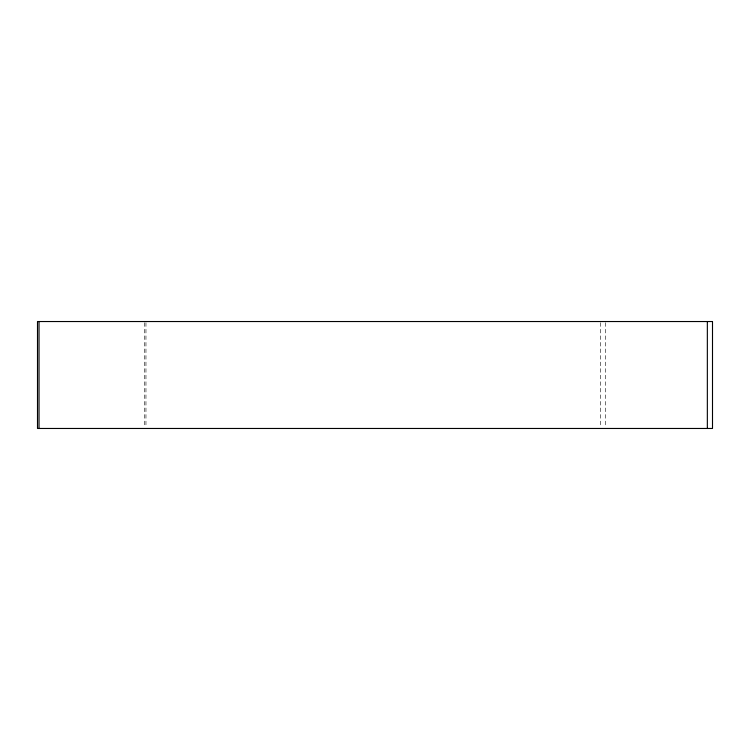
<?xml version="1.0" encoding="UTF-8"?>
<svg xmlns="http://www.w3.org/2000/svg" width="750" height="750" viewBox="0 0 750 750"><rect width="100%" height="100%" fill="white"/><g stroke="black" fill="none" stroke-linecap="round" stroke-linejoin="round"><path stroke-width="0.56" stroke-dasharray="3.75 2.81" d="M605.569 322.697L605.569 427.303M600.413 322.697L600.413 427.303M145.959 322.697L145.959 427.303M144.431 322.697L144.431 427.303"/><path stroke-width="1.12" d="M707.344 321.534L707.344 428.466M39.028 321.534L39.028 428.466M712.5 321.534L37.5 321.534L37.5 428.466L712.5 428.466L712.5 321.534"/></g></svg>
